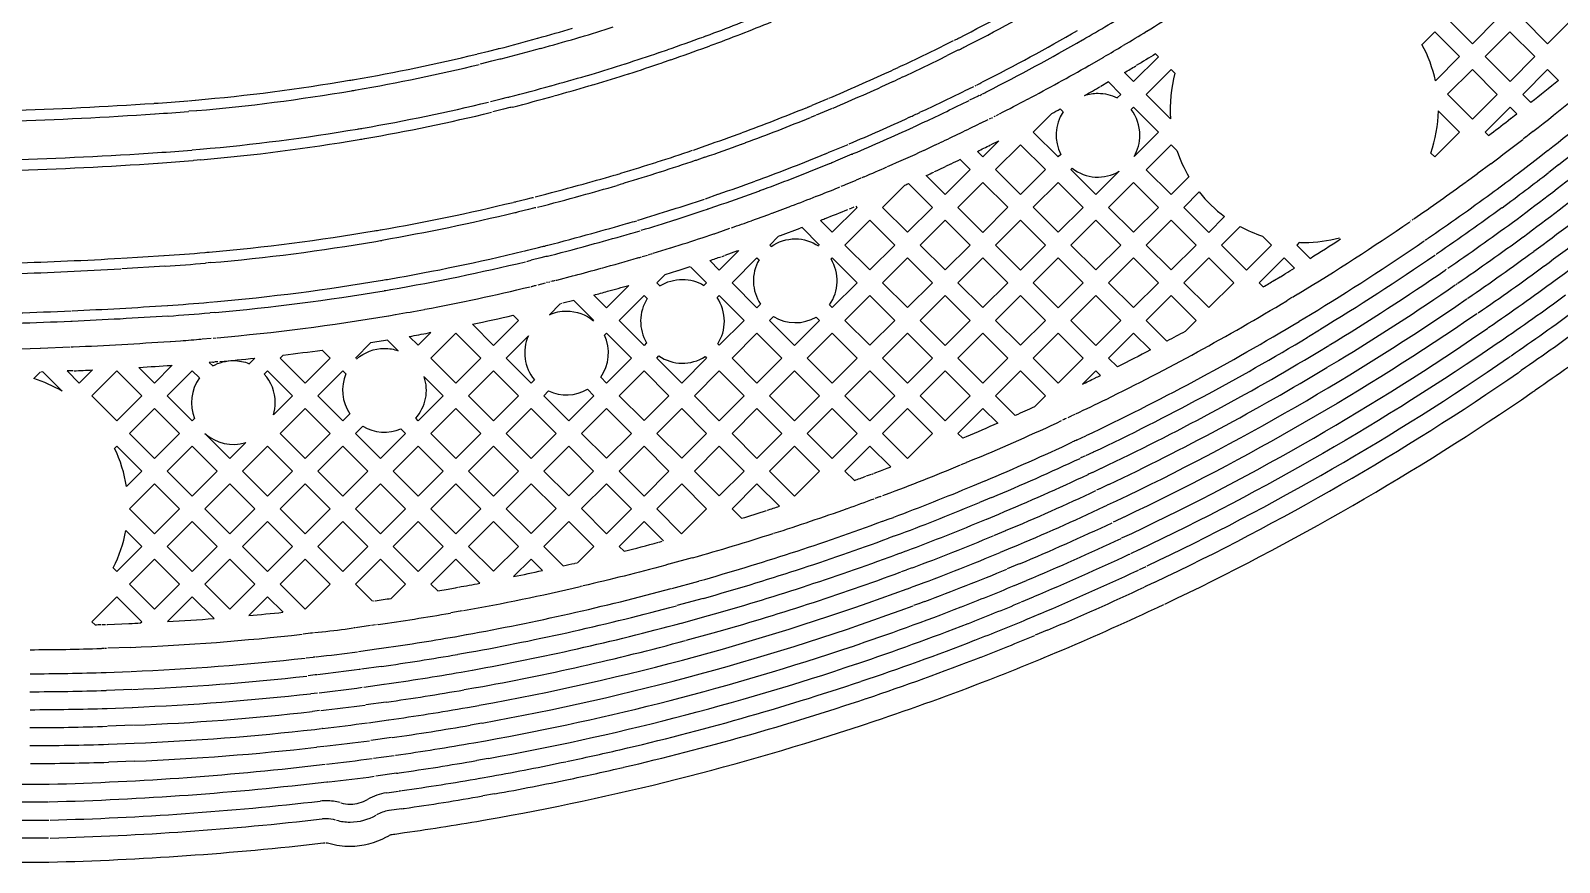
# Model space of a CAD drawing. Header units: millimetres. Extents: x 3175 to 3429, y -23 to 156.
# Drawn here: x 3329.61 to 3336.1, y 88.54 to 92.07 of the extents above; entities that cross this region are included whole.
import ezdxf

# ---------------------------------------------------------------- set-up
doc = ezdxf.new("R2010")
doc.units = ezdxf.units.MM
doc.header["$LTSCALE"] = 23.1
doc.layers.add('gbr-dxf_layer0', color=7, linetype='CONTINUOUS')
doc.layers.add('gbr-outline-dxf_layer1', color=2, linetype='CONTINUOUS')

msp = doc.modelspace()

# ---------------------------------------------------------------- linework, layer by layer
at = {"layer": 'gbr-dxf_layer0', "color": 5}
for p, q in [((3331.5083, 91.9659), (3331.557, 91.9781)), ((3332.2802, 91.9717), (3332.316, 91.9841)), ((3331.5688, 91.9347), (3331.5211, 91.9227)), ((3332.3299, 91.9413), (3332.2941, 91.9289)), ((3331.6101, 91.7753), (3331.6363, 91.782)), ((3330.2818, 91.7675), (3330.3112, 91.77)), ((3330.3161, 91.7253), (3330.2838, 91.7225)), ((3331.5647, 91.764), (3331.6092, 91.7751)), ((3331.6193, 91.7313), (3331.5747, 91.7201)), ((3330.2977, 91.5586), (3330.3312, 91.5616)), ((3330.3343, 91.5167), (3330.3034, 91.5139))]:
    msp.add_line(p, q, dxfattribs=at)
at = {"layer": 'gbr-dxf_layer0', "color": 6}
for p, q in [((3333.4848, 91.9999), (3333.5308, 92.0224)), ((3333.577, 91.8092), (3333.6168, 91.8285)), ((3332.9302, 91.7485), (3332.9982, 91.7766)), ((3333.0154, 91.735), (3332.9466, 91.7066)), ((3332.4265, 91.5584), (3332.4598, 91.5703)), ((3333.0127, 91.5532), (3333.0828, 91.5823)), ((3333.0991, 91.5403), (3333.0292, 91.5113)), ((3331.6737, 91.3395), (3331.7155, 91.3502)), ((3331.7166, 91.3504), (3331.737, 91.3555)), ((3332.4769, 91.3514), (3332.5302, 91.3704)), ((3331.7258, 91.3064), (3331.684, 91.2957)), ((3331.7276, 91.1345), (3331.7679, 91.1447)), ((3331.7688, 91.1449), (3331.7839, 91.1487)), ((3330, 91.0991), (3330.1774, 91.1101)), ((3330.3525, 91.1236), (3330.3606, 91.1242)), ((3330.3628, 91.0793), (3330.3552, 91.0786)), ((3330.3622, 91.1243), (3330.3683, 91.125)), ((3330.3747, 91.0804), (3330.3653, 91.0794)), ((3331.778, 91.1009), (3331.7378, 91.0907)), ((3330.1819, 91.0653), (3329.9991, 91.0539)), ((3330.3723, 90.9125), (3330.3878, 90.9139)), ((3330.3937, 90.8693), (3330.3749, 90.8675))]:
    msp.add_line(p, q, dxfattribs=at)
at = {"layer": 'gbr-dxf_layer0'}
for p, q in [((3334.1058, 91.917), (3334.1679, 91.9528)), ((3334.452, 91.6909), (3334.3483, 91.7946)), ((3333.6452, 91.6723), (3333.678, 91.6881)), ((3333.6915, 91.694), (3333.6962, 91.6967)), ((3333.7123, 91.7054), (3333.7224, 91.7107)), ((3335.8984, 91.6941), (3335.9117, 91.7044)), ((3333.4542, 91.5805), (3333.4718, 91.5888)), ((3333.721, 91.596), (3333.6883, 91.5803)), ((3335.9595, 91.6129), (3335.9493, 91.6047)), ((3335.9744, 91.6245), (3335.9597, 91.6131)), ((3335.9898, 91.6363), (3335.9749, 91.6248)), ((3333.4068, 91.5582), (3333.418, 91.5633)), ((3336.011, 91.5236), (3336.0528, 91.5561)), ((3333.4593, 91.4705), (3333.4481, 91.4653)), ((3333.517, 91.4978), (3333.4967, 91.4882)), ((3335.8111, 91.4997), (3335.754, 91.4572)), ((3336.0991, 91.4956), (3336.0574, 91.4631)), ((3333.0721, 91.412), (3333.1169, 91.4308)), ((3333.119, 91.4317), (3333.1385, 91.4398)), ((3335.753, 91.4564), (3335.708, 91.4237)), ((3332.6747, 91.2591), (3332.7418, 91.2832)), ((3332.7425, 91.2835), (3332.7501, 91.2863)), ((3332.7517, 91.2869), (3332.7597, 91.2898)), ((3332.7601, 91.2899), (3332.8399, 91.32)), ((3332.5272, 91.207), (3332.5809, 91.2261)), ((3332.8777, 91.2257), (3332.7949, 91.1944)), ((3335.4721, 91.2576), (3335.4709, 91.2566)), ((3332.2547, 91.1201), (3332.3294, 91.1433)), ((3332.3305, 91.1436), (3332.3821, 91.1597)), ((3332.2445, 91.117), (3332.2529, 91.1195)), ((3332.6137, 91.13), (3332.5601, 91.1109)), ((3332.4111, 91.0623), (3332.3596, 91.0462)), ((3334.8932, 91.0062), (3334.9173, 91.0204)), ((3334.9182, 91.0209), (3334.9391, 91.0335)), ((3331.7667, 90.9865), (3331.7974, 90.9943)), ((3331.8107, 90.9977), (3331.8162, 90.999)), ((3334.9924, 90.947), (3334.9693, 90.9331)), ((3331.8604, 90.905), (3331.8148, 90.8595)), ((3331.8662, 90.9065), (3331.8617, 90.9053)), ((3334.9674, 90.932), (3334.9456, 90.9191)), ((3334.9985, 90.8315), (3335.0455, 90.86)), ((3330.2056, 90.7462), (3330.2482, 90.7489)), ((3330.3406, 90.7565), (3330.3787, 90.7598)), ((3330.3867, 90.7604), (3330.4, 90.7615)), ((3331.3119, 90.7841), (3331.3027, 90.7823)), ((3331.6309, 90.6756), (3331.7252, 90.7698)), ((3335.0842, 90.7944), (3335.0372, 90.7659)), ((3329.5671, 90.7145), (3329.6521, 90.7177)), ((3329.6535, 90.7177), (3329.7796, 90.7229)), ((3335.0772, 90.701), (3335.1236, 90.7291)), ((3329.6532, 90.6161), (3329.6255, 90.5884)), ((3329.7864, 90.6215), (3329.7676, 90.6207)), ((3329.7924, 90.6215), (3329.7871, 90.6215)), ((3330.3859, 90.6584), (3330.3705, 90.6571)), ((3330.4071, 90.6601), (3330.394, 90.659)), ((3335.1642, 90.6645), (3335.1159, 90.6353)), ((3334.0305, 90.4297), (3334.0157, 90.4226)), ((3334.045, 90.4366), (3334.031, 90.43)), ((3334.056, 90.3288), (3334.0924, 90.3461)), ((3333.5834, 90.2316), (3333.5618, 90.2227)), ((3333.5963, 90.2368), (3333.5841, 90.2319)), ((3333.6237, 90.2482), (3333.5979, 90.2375)), ((3334.1242, 90.2768), (3334.0902, 90.2606)), ((3333.1616, 90.1752), (3333.1825, 90.1825)), ((3333.1846, 90.1834), (3333.1906, 90.1857)), ((3333.1931, 90.1867), (3333.2047, 90.1909)), ((3334.1205, 90.1906), (3334.1576, 90.208)), ((3333.2402, 90.0957), (3333.2286, 90.0915)), ((3333.6128, 90.1334), (3333.6634, 90.1543)), ((3334.1889, 90.1385), (3334.1517, 90.1211)), ((3333.6915, 90.0835), (3333.6409, 90.0625)), ((3334.1844, 90.0523), (3334.2224, 90.0697)), ((3333.2307, 89.9837), (3333.2528, 89.9914)), ((3333.2532, 89.9916), (3333.2751, 89.9997)), ((3333.6713, 89.9923), (3333.7222, 90.0135)), ((3334.2531, 89.9999), (3334.2152, 89.9826)), ((3333.277, 89.9192), (3333.2549, 89.9114)), ((3333.3033, 89.9289), (3333.2786, 89.9197)), ((3333.7505, 89.9428), (3333.6997, 89.9216)), ((3332.2812, 89.8948), (3332.2931, 89.898)), ((3333.283, 89.8403), (3333.3021, 89.8472)), ((3333.3039, 89.8479), (3333.33, 89.8573)), ((3333.73, 89.8513), (3333.7813, 89.8728)), ((3334.3176, 89.8615), (3334.2816, 89.8451)), ((3331.9231, 89.8049), (3331.9319, 89.8069)), ((3332.4205, 89.8275), (3332.3222, 89.8007)), ((3333.3296, 89.7761), (3333.3078, 89.7682)), ((3333.3547, 89.7852), (3333.3313, 89.7768)), ((3333.8097, 89.8021), (3333.7584, 89.7806)), ((3334.3193, 89.7783), (3334.3488, 89.7916)), ((3330.9915, 89.7166), (3331.0637, 89.6443)), ((3331.9555, 89.7081), (3331.9467, 89.7061)), ((3332.3339, 89.6982), (3332.4485, 89.7294)), ((3333.3555, 89.7043), (3333.3827, 89.7142)), ((3333.7886, 89.7104), (3333.8405, 89.7321)), ((3331.0683, 89.645), (3331.0712, 89.6455)), ((3331.3769, 89.6936), (3331.4156, 89.7007)), ((3331.4163, 89.7008), (3331.426, 89.7028)), ((3332.4674, 89.6556), (3332.3558, 89.6252)), ((3333.3355, 89.697), (3333.3539, 89.7037)), ((3333.4078, 89.6423), (3333.3833, 89.6333)), ((3333.869, 89.6614), (3333.8171, 89.6397)), ((3331.4354, 89.601), (3331.3967, 89.5939)), ((3331.4451, 89.603), (3331.4375, 89.6014)), ((3332.3748, 89.5511), (3332.4895, 89.5826)), ((3333.3814, 89.6326), (3333.3604, 89.625)), ((3333.8464, 89.569), (3333.8997, 89.5914)), ((3329.9155, 89.5448), (3329.9223, 89.545)), ((3329.9238, 89.545), (3329.9297, 89.5452)), ((3330.8478, 89.5131), (3330.8172, 89.5095)), ((3331.0548, 89.5404), (3330.9914, 89.5315)), ((3331.0761, 89.5435), (3331.0599, 89.5412)), ((3331.0832, 89.5445), (3331.0808, 89.5442)), ((3333.9282, 89.5207), (3333.8773, 89.4994)), ((3330.0345, 89.4478), (3329.9403, 89.4439)), ((3330.8002, 89.5078), (3330.7695, 89.504)), ((3331.4139, 89.4933), (3331.4609, 89.502)), ((3332.5086, 89.5088), (3332.3939, 89.4773)), ((3329.9262, 89.4434), (3329.915, 89.4432)), ((3329.9347, 89.4437), (3329.9289, 89.4435)), ((3330.7822, 89.4029), (3330.8122, 89.4066)), ((3331.0041, 89.4304), (3331.0907, 89.4426)), ((3331.4735, 89.4268), (3331.4265, 89.4181)), ((3329.9322, 89.3416), (3330.0366, 89.3457)), ((3330.8201, 89.3308), (3330.7902, 89.3271)), ((3331.1, 89.367), (3331.0169, 89.3552)), ((3331.4406, 89.3432), (3331.4861, 89.3515)), ((3330.0419, 89.2697), (3329.9339, 89.2654)), ((3330.8013, 89.2516), (3330.8307, 89.2552)), ((3331.0265, 89.2794), (3331.112, 89.2914)), ((3331.5018, 89.2769), (3331.4531, 89.268)), ((3329.9376, 89.1892), (3330.0427, 89.1933)), ((3331.1213, 89.2158), (3331.0358, 89.2038)), ((3331.4674, 89.1931), (3331.5155, 89.2018)), ((3330.8386, 89.1794), (3330.8094, 89.1758)), ((3331.0472, 89.1282), (3331.1314, 89.1402)), ((3331.5278, 89.1266), (3331.4797, 89.1179)), ((3330.0479, 89.1173), (3329.9392, 89.113)), ((3330.8192, 89.1001), (3330.8455, 89.1033)), ((3331.1442, 89.0651), (3331.0566, 89.0526)), ((3329.943, 89.0368), (3330.0511, 89.0411)), ((3330.8566, 89.0279), (3330.8269, 89.0243)), ((3331.4941, 89.043), (3331.5427, 89.0517)), ((3330.0527, 88.9649), (3329.9446, 88.9606)), ((3331.0681, 88.9771), (3331.1555, 88.9894)), ((3331.5549, 88.9765), (3331.5063, 88.9678)), ((3324.132, 88.8674), (3329.6901, 88.8674)), ((3331.1648, 88.9138), (3331.0774, 88.9015)), ((3331.5207, 88.8929), (3331.5697, 88.9016)), ((3331.124, 88.8308), (3331.1735, 88.8379)), ((3331.5816, 88.8263), (3331.5326, 88.8176)), ((3329.6887, 88.7912), (3324.1306, 88.7912)), ((3331.1865, 88.7628), (3331.1337, 88.7552)), ((3324.1319, 88.715), (3329.6901, 88.715)), ((3329.6887, 88.6388), (3324.1305, 88.6388))]:
    msp.add_line(p, q, dxfattribs=at)
at = {"layer": 'gbr-dxf_layer0', "linetype": 'Continuous'}
for points in [[(3363.9535, 99.3746, -0.006517), (3363.9534, 99.3704), (3363.9534, 92.7503, -0.014829), (3363.9537, 92.7399, -0.014825), (3363.9534, 92.7295), (3363.9534, 90.7114, -0.414217), (3363.1569, 89.9148), (3342.0403, 89.9148, 0.196007), (3340.1503, 89.1442, -0.196002), (3329.7356, 84.8983), (3324.2352, 84.8983, -0.196002), (3313.8204, 89.1442, 0.196006), (3311.9304, 89.9148), (3282.5642, 89.9148)], [(3334.2561, 91.8867), (3334.2944, 91.8485), (3334.4004, 91.9544), (3334.3885, 91.9663, -0.002666), (3334.3058, 91.9163)], [(3334.0872, 91.7898, -0.08125), (3334.1438, 91.7991, -0.119612), (3334.2253, 91.7793), (3334.2405, 91.7946), (3334.188, 91.8471), (3334.1556, 91.8284)], [(3334.3483, 91.7946), (3334.4543, 91.9005), (3334.4705, 91.8843, 0.085967), (3334.452, 91.6909)], [(3334.2972, 91.5314, 0.133358), (3334.3216, 91.6213, 0.166774), (3334.2841, 91.7304)], [(3335.787, 91.6348), (3335.8019, 91.6199, 0.002585), (3335.8854, 91.6837), (3335.8968, 91.6929)], [(3333.141, 91.4408, 0.009631), (3333.1454, 91.4426, -0.030326), (3333.1509, 91.4452, 0.002935), (3333.2479, 91.4869)], [(3333.4142, 91.4498), (3333.4951, 91.3689), (3333.6013, 91.4751), (3333.5588, 91.5176, -0.001278), (3333.5185, 91.4986)], [(3334.0287, 91.475), (3334.0346, 91.4809, 0.306932), (3334.2337, 91.4679)], [(3332.9492, 91.3624, 0.002787), (3333.0423, 91.3994, -0.030504), (3333.0478, 91.402)], [(3333.0536, 91.4044, -0.043858), (3333.0617, 91.4078, 0.002841), (3333.0713, 91.4117)], [(3335.8586, 91.3128, -0.007966), (3335.5848, 91.1192, 0.014724), (3335.5796, 91.1152)], [(3332.3831, 91.16, 0.004254), (3332.5121, 91.2022, -0.032257), (3332.5182, 91.2043, 0.017147), (3332.5267, 91.2068)], [(3332.7499, 91.1552), (3332.7561, 91.1489, -0.154617), (3332.8585, 91.1813, -0.14904), (3332.9577, 91.1511)], [(3335.1698, 91.185, -0.066884), (3335.0196, 91.1648, -0.009735), (3334.9977, 91.1653), (3334.9877, 91.1552)], [(3334.9877, 91.1552), (3335.0444, 91.0985, 0.003759), (3335.174, 91.1808)], [(3335.5317, 91.1747, -0.022082), (3335.5343, 91.1766, -0.010991), (3335.5409, 91.1815)], [(3335.5759, 91.1126, -0.023403), (3335.5732, 91.1105, -0.013802), (3335.085, 90.7949)], [(3331.843, 91.0056, -0.018186), (3331.8465, 91.0065), (3331.9189, 91.0254)], [(3332.2704, 90.9952), (3332.2841, 90.9815, -0.142879), (3332.3797, 91.0094, -0.135679), (3332.471, 90.9841), (3332.4821, 90.9952), (3332.4141, 91.0632)], [(3334.2873, 89.9314, 0.039983), (3335.7975, 90.8015, -0.047598), (3335.8031, 90.806, 0.007911), (3336.0847, 91.0056)], [(3334.8278, 90.9954), (3334.8455, 90.9776, 0.001368), (3334.892, 91.0054)], [(3335.1247, 90.7298, 0.013845), (3335.6179, 91.0487, -0.005437), (3335.6241, 91.0531)], [(3332.003, 90.9428, 0.001692), (3332.0614, 90.9589, 0.002762), (3332.1512, 90.9838)], [(3331.8148, 90.8595, -0.105619), (3331.8874, 90.875, -0.175292), (3332.0012, 90.8338)], [(3334.2227, 90.0698, 0.039855), (3335.7072, 90.9248, -0.008237), (3335.7127, 90.9289)], [(3335.7532, 90.864, -0.021145), (3335.7507, 90.8622, -0.039884), (3334.2545, 90.0006)], [(3336.2201, 90.8211, -0.007682), (3335.9411, 90.6231, -0.018214), (3335.93, 90.6149)], [(3329.7844, 90.7231), (3329.7934, 90.7231, 0.005405), (3330.2039, 90.7461)], [(3331.1725, 90.7068), (3331.1278, 90.7514, -0.002036), (3331.0554, 90.7396), (3330.9915, 90.6757)], [(3331.7252, 90.7698, 0.286125), (3331.7508, 90.5835), (3331.7369, 90.5696), (3331.6309, 90.6756)], [(3335.8474, 90.7438, -0.036943), (3335.843, 90.7404, -0.040069), (3334.3191, 89.8622)], [(3330.996, 90.6712, -0.184441), (3331.1145, 90.7165, -0.083203), (3331.1725, 90.7068)], [(3334.3662, 90.71, -0.003858), (3334.226, 90.638), (3334.1884, 90.6756)], [(3334.4277, 89.6319, 0.040089), (3335.9877, 90.5308, 0.014722), (3336.0015, 90.5409, 0.007609), (3336.2804, 90.7388)], [(3330.3705, 90.6571), (3330.3856, 90.642, -0.129024), (3330.4729, 90.6649, -0.097333), (3330.5402, 90.6517), (3330.5635, 90.675)], [(3330.6428, 90.4348, 0.074792), (3330.6507, 90.4871, 0.188156), (3330.6037, 90.6075)], [(3333.718, 90.399, -0.003565), (3333.5842, 90.3418), (3333.5694, 90.3356), (3333.5491, 90.356)], [(3333.0696, 90.196), (3333.1095, 90.1561, 0.001295), (3333.1575, 90.1737)], [(3332.59, 90.0364), (3332.6308, 89.9956, 0.00272), (3332.7364, 90.0288)], [(3333.223, 90.0893), (3333.2215, 90.0886, -0.031751), (3333.2155, 90.0864), (3333.1962, 90.0797)], [(3333.7822, 89.8731, 0.009864), (3334.1702, 90.0451, -0.017191), (3334.1833, 90.0518)], [(3334.2429, 89.9108, -0.038013), (3334.2479, 89.9135), (3334.287, 89.9313)], [(3331.7906, 89.8766), (3331.8736, 89.7936, 0.001246), (3331.9214, 89.8045)], [(3332.1105, 89.8765), (3332.1315, 89.8555, 0.003695), (3332.2775, 89.8937)], [(3334.2794, 89.8438, -0.032739), (3334.275, 89.8416, -0.010086), (3333.8699, 89.6618)], [(3331.0751, 89.646, 0.001703), (3331.1428, 89.6558), (3331.2035, 89.7166), (3331.0975, 89.8225), (3330.9915, 89.7166)], [(3332.3208, 89.8003), (3332.3115, 89.7978, -0.033476), (3332.3051, 89.7959, -0.008666), (3331.9573, 89.7085)], [(3331.3112, 89.7166), (3331.3405, 89.6873, 0.000949), (3331.3761, 89.6934)], [(3334.3817, 89.7229), (3334.3509, 89.709, -0.015123), (3334.3408, 89.7038)], [(3330.0304, 89.5493, 0.001243), (3330.0792, 89.5514), (3330.0845, 89.5567), (3329.9785, 89.6627), (3329.8726, 89.5568)], [(3333.9148, 89.4045), (3333.9687, 89.4271, 0.010107), (3334.384, 89.6115)], [(3329.8726, 89.5568), (3329.8855, 89.544, 0.000748), (3329.9123, 89.5448)], [(3329.9359, 89.5455, -0.015864), (3329.939, 89.5456), (3330.0288, 89.5492)], [(3330.8666, 88.6189, -0.073026), (3330.8785, 88.6171, 0.071172), (3330.9689, 88.6042, 0.125485), (3331.1231, 88.6436, 0.018871), (3331.1323, 88.6486, -0.098204), (3331.1475, 88.654, 0.019068), (3331.1579, 88.6557), (3331.2001, 88.6618, 0.007885), (3331.5501, 88.7172), (3331.6012, 88.7261, 0.036587), (3333.1932, 89.1345, 0.012244), (3333.6842, 89.3118, 0.005531), (3333.9146, 89.4045)], [(3331.0128, 89.3545, -0.035931), (3331.0075, 89.3538, -0.004248), (3330.8304, 89.3317)], [(3320.7335, 89.069, 0.01338), (3321.3129, 88.9036, 0.008369), (3321.6792, 88.8155, 0.056686), (3324.1285, 88.5369), (3329.6893, 88.5369)], [(3331.1606, 88.9901, -0.0222), (3331.1638, 88.9907, 0.007644), (3331.4931, 89.0429)], [(3330.8766, 88.8764, -0.009048), (3330.87, 88.8758, -0.022811), (3329.6911, 88.7912)], [(3329.6896, 88.5366, 0.022125), (3330.8557, 88.6179, 0.012255), (3330.8623, 88.6187)]]:
    msp.add_lwpolyline(points, format="xyb", dxfattribs=at)
for points in [[(3335.6272, 92.1143), (3335.7332, 92.2203), (3335.839, 92.1144), (3335.7331, 92.0084)], [(3335.9468, 92.1144), (3336.0528, 92.2204), (3336.1588, 92.1143), (3336.0528, 92.0084)], [(3335.7869, 91.9545), (3335.8929, 92.0605), (3335.999, 91.9545), (3335.893, 91.8485)], [(3335.6271, 91.7947), (3335.7331, 91.9006), (3335.8391, 91.7946), (3335.7331, 91.6887)], [(3333.7091, 91.4751), (3333.815, 91.581), (3333.9209, 91.475), (3333.815, 91.3691)], [(3333.549, 91.315), (3333.6552, 91.4212), (3333.7611, 91.3152), (3333.655, 91.209)], [(3333.8689, 91.3152), (3333.9748, 91.4211), (3334.0809, 91.315), (3333.9749, 91.2091)], [(3334.1886, 91.315), (3334.2945, 91.4209), (3334.4004, 91.315), (3334.2945, 91.2091)], [(3333.0696, 91.1552), (3333.1756, 91.2612), (3333.2815, 91.1553), (3333.1755, 91.0493)], [(3333.3893, 91.1553), (3333.4951, 91.2611), (3333.6011, 91.1552), (3333.4952, 91.0493)], [(3333.7088, 91.1552), (3333.815, 91.2613), (3333.9211, 91.1552), (3333.8149, 91.0491)], [(3334.0288, 91.1552), (3334.1347, 91.2612), (3334.2406, 91.1553), (3334.1347, 91.0493)], [(3334.3484, 91.1553), (3334.4543, 91.2611), (3334.5603, 91.1551), (3334.4544, 91.0493)], [(3333.2294, 90.9954), (3333.3354, 91.1014), (3333.4413, 90.9954), (3333.3353, 90.8895)], [(3333.5491, 90.9954), (3333.655, 91.1013), (3333.761, 90.9952), (3333.6552, 90.8894)], [(3333.8688, 90.9952), (3333.9749, 91.1014), (3334.0808, 90.9954), (3333.9747, 90.8893)], [(3334.1886, 90.9954), (3334.2945, 91.1014), (3334.4005, 90.9954), (3334.2946, 90.8894)], [(3334.5083, 90.9954), (3334.6141, 91.1012), (3334.72, 90.9954), (3334.6142, 90.8895)], [(3333.0695, 90.8355), (3333.1755, 90.9415), (3333.2814, 90.8356), (3333.1754, 90.7296)], [(3333.3892, 90.8356), (3333.4952, 90.9416), (3333.6013, 90.8355), (3333.4953, 90.7295)], [(3333.709, 90.8355), (3333.8149, 90.9413), (3333.9208, 90.8354), (3333.8149, 90.7296)], [(3334.0286, 90.8354), (3334.1347, 90.9415), (3334.2407, 90.8355), (3334.1346, 90.7294)], [(3331.3113, 90.6757), (3331.4171, 90.7816), (3331.5232, 90.6756), (3331.4173, 90.5697)], [(3332.5899, 90.6757), (3332.6958, 90.7815), (3332.8018, 90.6756), (3332.6959, 90.5697)], [(3332.9095, 90.6756), (3333.0156, 90.7816), (3333.1216, 90.6757), (3333.0155, 90.5696)], [(3333.2293, 90.6757), (3333.3353, 90.7817), (3333.4414, 90.6756), (3333.3354, 90.5696)], [(3333.5492, 90.6756), (3333.6552, 90.7816), (3333.7611, 90.6757), (3333.6551, 90.5697)], [(3333.8688, 90.6757), (3333.9747, 90.7815), (3334.0807, 90.6756), (3333.9748, 90.5697)], [(3329.8725, 90.5158), (3329.9785, 90.6218), (3330.0845, 90.5158), (3329.9785, 90.4098)], [(3331.4712, 90.5158), (3331.577, 90.6217), (3331.683, 90.5157), (3331.5771, 90.4099)], [(3332.1105, 90.5159), (3332.2164, 90.6217), (3332.3223, 90.5159), (3332.2164, 90.41)], [(3332.43, 90.5158), (3332.536, 90.6218), (3332.642, 90.5158), (3332.5361, 90.4098)], [(3332.7498, 90.5158), (3332.8557, 90.6217), (3332.9616, 90.5158), (3332.8557, 90.4099)], [(3333.0694, 90.5157), (3333.1754, 90.6218), (3333.2815, 90.5157), (3333.1755, 90.4096)], [(3333.3893, 90.5157), (3333.4953, 90.6217), (3333.6012, 90.5158), (3333.4952, 90.4098)], [(3330.0324, 90.3559), (3330.1384, 90.4619), (3330.2444, 90.3559), (3330.1384, 90.2499)], [(3330.6717, 90.3559), (3330.7778, 90.462), (3330.8838, 90.356), (3330.7778, 90.2499)], [(3331.3113, 90.3559), (3331.4173, 90.4619), (3331.5232, 90.356), (3331.4172, 90.25)], [(3331.631, 90.356), (3331.7369, 90.4618), (3331.8428, 90.3559), (3331.737, 90.25)], [(3331.9506, 90.3559), (3332.0567, 90.462), (3332.1625, 90.3561), (3332.0564, 90.2501)], [(3332.2703, 90.3561), (3332.3762, 90.462), (3332.4822, 90.3559), (3332.3763, 90.2501)], [(3332.5899, 90.3559), (3332.6959, 90.4619), (3332.8018, 90.356), (3332.6958, 90.25)], [(3332.9096, 90.356), (3333.0155, 90.4619), (3333.1216, 90.3558), (3333.0157, 90.2499)], [(3333.2293, 90.3558), (3333.3354, 90.4619), (3333.4413, 90.356), (3333.3352, 90.2499)], [(3330.1923, 90.1961), (3330.2983, 90.302), (3330.4042, 90.1962), (3330.2982, 90.0902)], [(3330.5119, 90.1962), (3330.6178, 90.3021), (3330.7239, 90.1961), (3330.618, 90.0901)], [(3330.8316, 90.1961), (3330.9377, 90.3021), (3331.0437, 90.1961), (3330.9377, 90.0901)], [(3331.1514, 90.1961), (3331.2574, 90.3021), (3331.3634, 90.1961), (3331.2574, 90.0901)], [(3331.4711, 90.1961), (3331.5771, 90.3021), (3331.6831, 90.1962), (3331.5771, 90.0902)], [(3331.7908, 90.1962), (3331.8967, 90.302), (3332.0025, 90.1962), (3331.8966, 90.0903)], [(3332.1103, 90.1962), (3332.2164, 90.3022), (3332.3224, 90.1962), (3332.2164, 90.0901)], [(3332.4302, 90.1962), (3332.5361, 90.3021), (3332.642, 90.1962), (3332.5361, 90.0903)], [(3332.7497, 90.1962), (3332.8557, 90.3021), (3332.9618, 90.196), (3332.8558, 90.09)], [(3330.0325, 90.0363), (3330.1384, 90.1422), (3330.2443, 90.0363), (3330.1384, 89.9304)], [(3330.3521, 90.0363), (3330.4581, 90.1423), (3330.5641, 90.0363), (3330.4581, 89.9303)], [(3330.6718, 90.0363), (3330.7778, 90.1422), (3330.8838, 90.0362), (3330.7778, 89.9302)], [(3330.9916, 90.0362), (3331.0976, 90.1422), (3331.2035, 90.0363), (3331.0975, 89.9303)], [(3331.3112, 90.0363), (3331.4172, 90.1422), (3331.5232, 90.0363), (3331.4172, 89.9303)], [(3331.631, 90.0363), (3331.737, 90.1423), (3331.8428, 90.0365), (3331.7368, 89.9305)], [(3331.9505, 90.0365), (3332.0564, 90.1423), (3332.1625, 90.0362), (3332.0566, 89.9304)], [(3332.2702, 90.0362), (3332.3763, 90.1423), (3332.4822, 90.0364), (3332.3761, 89.9303)], [(3330.1923, 89.8765), (3330.2982, 89.9824), (3330.4042, 89.8764), (3330.2983, 89.7705)], [(3330.512, 89.8764), (3330.618, 89.9824), (3330.724, 89.8764), (3330.618, 89.7704)], [(3330.8317, 89.8764), (3330.9377, 89.9823), (3331.0436, 89.8764), (3330.9376, 89.7705)], [(3331.1514, 89.8764), (3331.2574, 89.9824), (3331.3633, 89.8764), (3331.2574, 89.7704)], [(3331.4711, 89.8764), (3331.5771, 89.9824), (3331.6829, 89.8766), (3331.5769, 89.7706)], [(3330.0324, 89.7166), (3330.1384, 89.8226), (3330.2444, 89.7166), (3330.1384, 89.6106)], [(3330.3522, 89.7166), (3330.4581, 89.8225), (3330.5641, 89.7165), (3330.4582, 89.6106)], [(3330.6719, 89.7165), (3330.7778, 89.8225), (3330.8837, 89.7166), (3330.7777, 89.6106)]]:
    msp.add_lwpolyline(points, close=True, dxfattribs=at)
for points in [[(3335.5194, 92.0065), (3335.5733, 92.0604), (3335.6792, 91.9545), (3335.5765, 91.8518)], [(3334.2841, 91.7304), (3334.2944, 91.7407), (3334.4005, 91.6347), (3334.2972, 91.5314)], [(3335.5887, 91.7253), (3335.6792, 91.6348), (3335.5732, 91.5288), (3335.5566, 91.5454)], [(3335.9123, 91.7049), (3335.9216, 91.7121), (3335.893, 91.7407), (3335.787, 91.6348)], [(3333.6316, 91.5526), (3333.6552, 91.529), (3333.7233, 91.5971)], [(3334.2337, 91.4679), (3334.1347, 91.3689), (3334.0287, 91.475)], [(3332.9652, 91.2596), (3333.0157, 91.2091), (3333.1217, 91.315), (3333.1164, 91.3204)], [(3332.9618, 91.1552), (3332.8875, 91.2295), (3332.8798, 91.2265)], [(3332.793, 91.1938), (3332.7859, 91.1912), (3332.7499, 91.1552)], [(3332.4955, 91.0896), (3332.536, 91.0491), (3332.6186, 91.1317)], [(3334.9779, 91.0572), (3334.9338, 91.1014), (3334.8278, 90.9954)], [(3332.3582, 91.0458), (3332.3043, 91.0291), (3332.2704, 90.9952)], [(3332.1512, 90.9838), (3332.0566, 90.8893), (3332.003, 90.9428)], [(3332.0027, 90.8354), (3331.918, 90.9201), (3331.8715, 90.908)], [(3331.2197, 90.7672), (3331.2574, 90.7296), (3331.3119, 90.7841)], [(3334.1884, 90.6756), (3334.2945, 90.7817), (3334.3662, 90.71)], [(3329.7454, 90.5352), (3329.6641, 90.6165), (3329.6561, 90.6162)], [(3329.7676, 90.6207), (3329.8186, 90.5697), (3329.8741, 90.6252)], [(3330.0721, 90.636), (3330.1384, 90.5697), (3330.2136, 90.6449)], [(3330.6037, 90.6075), (3330.618, 90.6217), (3330.7239, 90.5159), (3330.6428, 90.4348)], [(3334.1542, 90.6021), (3334.1346, 90.6217), (3334.0775, 90.5646)], [(3331.2826, 90.5966), (3331.3634, 90.5158), (3331.2574, 90.4098), (3331.2471, 90.4202)], [(3333.5491, 90.356), (3333.6551, 90.4619), (3333.718, 90.399)], [(3330.5252, 90.3171), (3330.4581, 90.25), (3330.3523, 90.3561)], [(3329.9688, 90.2923), (3329.9785, 90.3021), (3330.0845, 90.1961), (3330.0189, 90.1304)], [(3333.264, 90.2134), (3333.1755, 90.3019), (3333.0696, 90.196)], [(3332.7916, 90.0466), (3332.6958, 90.1423), (3332.59, 90.0364)], [(3331.9335, 89.8073), (3332.0027, 89.8765), (3331.8966, 89.9826), (3331.7906, 89.8766)], [(3332.299, 89.8997), (3332.2164, 89.9824), (3332.1105, 89.8765)], [(3330.0165, 89.9445), (3330.0845, 89.8765), (3329.9785, 89.7705), (3329.963, 89.7859)], [(3331.5196, 89.7201), (3331.4172, 89.8225), (3331.3112, 89.7166)], [(3331.6621, 89.7481), (3331.7368, 89.8227), (3331.7854, 89.7741)], [(3330.1928, 89.5572), (3330.2983, 89.6628), (3330.3907, 89.5704)], [(3330.5381, 89.5827), (3330.618, 89.6626), (3330.6836, 89.597)], [(3334.3842, 89.6115), (3334.3962, 89.6176), (3334.4236, 89.6301)]]:
    msp.add_lwpolyline(points, dxfattribs=at)
at = {"layer": 'gbr-dxf_layer0', "color": 5, "linetype": 'Continuous'}
for points in [[(3331.5579, 91.9784), (3331.596, 91.9878, -0.063468), (3331.6016, 91.9887, 0.005242), (3331.7642, 92.0325)], [(3331.7772, 91.9894, -0.005396), (3331.6088, 91.9441, -0.057019), (3331.6038, 91.9434), (3331.5697, 91.9349)], [(3331.6566, 91.7403, -0.011462), (3331.6463, 91.7381), (3331.6202, 91.7315)]]:
    msp.add_lwpolyline(points, format="xyb", dxfattribs=at)
at = {"layer": 'gbr-dxf_layer0', "color": 6, "linetype": 'Continuous'}
for points in [[(3333.5532, 91.9831, -0.046987), (3333.5494, 91.9814), (3333.5039, 91.9591)], [(3332.4742, 91.5277), (3332.4402, 91.5155, -0.06914), (3332.4342, 91.5138, -0.005142), (3332.2844, 91.4644)], [(3332.2836, 91.4641, -0.004564), (3332.1315, 91.4171, -0.056189), (3332.1269, 91.4152, -0.004968), (3332.1021, 91.4082)], [(3332.1131, 91.4583, -0.053272), (3332.1176, 91.4599, 0.004621), (3332.2708, 91.5073)], [(3332.5445, 91.3278), (3332.4917, 91.3089, -0.060985), (3332.4865, 91.3074)], [(3331.6836, 91.2956, -0.003809), (3331.6744, 91.2931, -0.068854), (3331.6684, 91.2919, -0.016463), (3331.1046, 91.1751)], [(3331.7571, 91.3137, -0.004125), (3331.7469, 91.3116), (3331.7265, 91.3065)], [(3332.1883, 91.2597, -0.038777), (3332.1915, 91.2608, 0.004231), (3332.335, 91.3054)], [(3331.805, 91.1072, -0.003404), (3331.794, 91.1049), (3331.7789, 91.1011)], [(3330.1953, 90.8538, -0.005385), (3329.7886, 90.831, -0.05969), (3329.7833, 90.831, -0.003093), (3329.5501, 90.822)]]:
    msp.add_lwpolyline(points, format="xyb", dxfattribs=at)
at = {"layer": 'gbr-dxf_layer0', "linetype": 'Continuous'}
for points in [[(3335.9468, 91.7946), (3336.0528, 91.9006), (3336.0994, 91.854, -0.003692), (3335.982, 91.7595)], [(3333.8688, 91.6348), (3333.9474, 91.7134, 0.001163), (3333.9829, 91.7325), (3333.9957, 91.7197, 0.272087), (3333.9857, 91.5398), (3333.9748, 91.5289)], [(3334.3484, 91.4748), (3334.4543, 91.5808), (3334.4788, 91.5563, 0.054225), (3334.5297, 91.4442), (3334.4543, 91.3689)], [(3333.2295, 91.315), (3333.3238, 91.4093, 0.000621), (3333.3398, 91.4164), (3333.4412, 91.315), (3333.3354, 91.2091)], [(3334.5082, 91.315), (3334.5736, 91.3804, 0.066139), (3334.6813, 91.2762), (3334.6141, 91.209)], [(3334.668, 91.1551), (3334.7471, 91.2343, 0.045426), (3334.8418, 91.1933), (3334.8799, 91.1552), (3334.7739, 91.0492)], [(3332.5899, 90.9952), (3332.696, 91.1013), (3332.7047, 91.0926, 0.286599), (3332.7109, 90.9044), (3332.6958, 90.8893)], [(3333.0039, 90.9012, 0.298571), (3333.0104, 91.096), (3333.0157, 91.1013), (3333.1216, 90.9954), (3333.0156, 90.8894)], [(3332.1105, 90.8354), (3332.2165, 90.9414), (3332.2302, 90.9277, 0.285031), (3332.2272, 90.7402), (3332.2164, 90.7295)], [(3332.5265, 90.9319), (3332.536, 90.9413), (3332.6419, 90.8354), (3332.5361, 90.7296), (3332.5296, 90.736, 0.142876), (3332.5575, 90.8316, 0.150996)], [(3334.3484, 90.8355), (3334.4544, 90.9415), (3334.5603, 90.8356), (3334.5132, 90.7885, -0.002148), (3334.4367, 90.7473)], [(3331.4875, 90.819, 0.004872), (3331.6615, 90.8571), (3331.6831, 90.8355), (3331.577, 90.7294)], [(3332.7497, 90.8354), (3332.766, 90.8517, 0.274688), (3332.9476, 90.8497), (3332.9618, 90.8355), (3332.8557, 90.7294)], [(3332.0323, 90.5941, 0.271327), (3332.0482, 90.7731), (3332.0566, 90.7815), (3332.1625, 90.6756), (3332.0567, 90.5697)], [(3330.6719, 90.6756), (3330.6847, 90.6884, 0.004564), (3330.8501, 90.7093), (3330.8838, 90.6757), (3330.7778, 90.5697)], [(3332.2703, 90.6756), (3332.2794, 90.6847, 0.301336), (3332.4759, 90.682), (3332.4822, 90.6757), (3332.3762, 90.5697)], [(3330.1923, 90.5158), (3330.2981, 90.6217), (3330.3287, 90.5911, 0.258833), (3330.3083, 90.4198), (3330.2983, 90.4098)], [(3330.8317, 90.5159), (3330.9376, 90.6219), (3330.951, 90.6085, 0.254473), (3330.9671, 90.4393), (3330.9377, 90.4098)], [(3333.7089, 90.5158), (3333.8149, 90.6218), (3333.9209, 90.5158), (3333.8737, 90.4685, -0.002193), (3333.7927, 90.432)], [(3331.7908, 90.5157), (3331.8115, 90.5364, 0.245099), (3331.9758, 90.5429), (3332.0028, 90.5159), (3331.8967, 90.4098)], [(3330.9915, 90.356), (3331.0223, 90.3867, 0.241848), (3331.1843, 90.3752), (3331.2035, 90.3559), (3331.0976, 90.25)]]:
    msp.add_lwpolyline(points, format="xyb", close=True, dxfattribs=at)
at = {"layer": 'gbr-dxf_layer0', "color": 6, "linetype": 'Continuous'}
msp.add_lwpolyline([(3333.6393, 91.789), (3333.6355, 91.7875), (3333.5976, 91.7692)], dxfattribs=at)
at = {"layer": 'gbr-dxf_layer0', "color": 6}
for centre, radius, start, end in [((3329.6224, 99.7903), 8.6955, 296.89061, 299.84465), ((3329.6225, 99.7903), 8.7405, 296.8856, 299.85116), ((3329.6104, 99.7772), 8.947, 299.96183, 301.56121), ((3329.6208, 99.7891), 8.9071, 296.9197, 299.86658), ((3329.6463, 99.7558), 8.6538, 294.94698, 296.32606), ((3333.0489, 92.9727), 1.0656, 297.13707, 298.3031), ((3333.049, 92.9728), 1.1106, 297.0974, 298.26048), ((3329.6208, 99.7891), 8.9521, 296.91509, 299.86248), ((3329.6463, 99.7558), 8.6988, 294.94174, 296.32113), ((3329.6111, 99.7941), 8.7035, 292.9186, 294.75109), ((3329.611, 99.794), 8.7485, 292.92739, 294.74669), ((3332.8229, 92.8643), 1.0657, 293.97547, 296.29718), ((3332.823, 92.8643), 1.1107, 293.93124, 296.2558), ((3329.646, 99.7558), 8.8657, 294.96468, 296.31073), ((3333.2339, 92.5752), 0.8398, 297.55502, 298.02586), ((3333.0493, 92.9728), 1.2775, 297.0795, 298.16606), ((3333.234, 92.5753), 0.8848, 297.46607, 298.10509), ((3333.0493, 92.9728), 1.3225, 297.17326, 298.13609), ((3329.624, 99.7985), 8.7029, 290.22587, 292.14563), ((3332.7464, 92.1217), 0.4155, 292.56577, 293.83141), ((3332.6736, 92.3207), 0.6271, 292.68162, 294.02095), ((3332.8224, 92.864), 1.2776, 294.06343, 296.21755), ((3329.6461, 99.7558), 8.9107, 294.95947, 296.31799), ((3329.6242, 99.7985), 8.7479, 290.21908, 292.15286), ((3332.7464, 92.1217), 0.4605, 292.71527, 293.72368), ((3332.6736, 92.3207), 0.6721, 292.60872, 293.95518), ((3329.6117, 99.7943), 8.9153, 292.94943, 294.73712), ((3329.6116, 99.7942), 8.9603, 292.94555, 294.73289), ((3332.8223, 92.864), 1.3226, 294.03113, 296.18763), ((3329.614, 99.7949), 8.703, 289.09324, 290.17488), ((3332.05, 93.1822), 1.6559, 290.00032, 290.57117), ((3332.0504, 93.1823), 1.7009, 289.95812, 290.53149), ((3329.9496, 98.7962), 7.6496, 287.67035, 288.86263), ((3329.6141, 99.7949), 8.748, 289.08699, 290.16885), ((3329.6216, 99.7975), 8.9149, 290.24842, 292.17008), ((3332.7449, 92.121), 0.6273, 292.67843, 293.70197), ((3332.6789, 92.3233), 0.8393, 292.37049, 293.35919), ((3333.0921, 91.5618), 0.0225, 288.3054, 298.25563), ((3331.7564, 92.6847), 1.2775, 285.19363, 286.16853), ((3329.6216, 99.7975), 8.9599, 290.24309, 292.17847), ((3332.7447, 92.1209), 0.6723, 292.80387, 293.65367), ((3332.6791, 92.3234), 0.8843, 292.30052, 293.29626), ((3329.5861, 99.7877), 8.7027, 284.42412, 285.67731), ((3329.8316, 99.1777), 8.0495, 285.17643, 286.29366), ((3329.8318, 99.1778), 8.0945, 285.16834, 286.2861), ((3329.6214, 99.7976), 8.915, 289.04997, 290.12297), ((3332.0466, 93.1809), 1.8679, 290.12344, 290.67151), ((3329.6133, 99.7947), 8.7026, 279.8229, 283.60537), ((3331.502, 91.9431), 0.6275, 284.94412, 285.74628), ((3331.62, 91.972), 0.6274, 280.9375, 281.63054), ((3329.586, 99.7876), 8.7477, 284.41937, 285.67262), ((3329.9551, 98.798), 7.8616, 287.62825, 288.67686), ((3329.6215, 99.7976), 8.96, 289.04384, 290.11706), ((3332.0467, 93.1809), 1.9129, 290.09302, 290.64271), ((3329.9549, 98.798), 7.9066, 287.62348, 288.66416), ((3329.6165, 99.795), 8.7024, 274.97022, 279.62115), ((3330.746, 93.1511), 1.9632, 279.55536, 280.29406), ((3329.5856, 99.7874), 8.9144, 284.43362, 285.67561), ((3329.8326, 99.178), 8.2613, 285.17556, 286.27144), ((3329.8328, 99.178), 8.3063, 285.16761, 286.26388), ((3331.7571, 92.6847), 1.4892, 285.24452, 286.71917), ((3331.7571, 92.6847), 1.5342, 285.20783, 286.78017), ((3329.619, 99.797), 8.9604, 286.77227, 287.73079), ((3329.6165, 99.795), 8.7475, 274.98123, 279.61446), ((3330.7458, 93.151), 2.0082, 279.53221, 280.27097), ((3331.5057, 91.9441), 0.8394, 283.82822, 285.24118), ((3331.6182, 91.9717), 0.8395, 281.52226, 282.09508), ((3331.6456, 91.7604), 0.6274, 283.77622, 284.86277), ((3329.5856, 99.7874), 8.9594, 284.42779, 285.66991), ((3328.9384, 109.7411), 18.672, 271.85065, 273.24844), ((3329.6017, 99.7937), 8.7026, 273.8045, 274.94205), ((3329.6018, 99.7937), 8.7476, 273.81451, 274.93432), ((3329.6147, 99.7949), 8.9146, 279.81816, 283.55193), ((3329.6147, 99.7949), 8.9596, 279.81171, 283.54563), ((3331.5057, 91.9441), 0.8844, 283.92647, 285.18013), ((3331.6454, 91.7604), 0.6724, 283.92738, 284.80573), ((3328.9385, 109.7411), 18.717, 271.84681, 273.23657), ((3329.6165, 99.795), 8.9144, 274.97593, 279.61836), ((3330.7496, 93.1516), 2.1751, 279.45707, 280.1703), ((3329.6165, 99.795), 8.9594, 274.98681, 279.61223), ((3330.7499, 93.1517), 2.2201, 279.42289, 280.1377), ((3328.9372, 109.7408), 18.8838, 271.85885, 272.57278), ((3328.9352, 109.7406), 18.8838, 272.58788, 273.82007), ((3329.5932, 99.7929), 8.9144, 273.86672, 274.99857), ((3329.5931, 99.7929), 8.9594, 273.86064, 274.98955)]:
    msp.add_arc(centre, radius, start, end, dxfattribs=at)
at = {"layer": 'gbr-dxf_layer0'}
for centre, radius, start, end in [((3329.6172, 99.7879), 9.0604, 301.49975, 303.46266), ((3329.6106, 99.7772), 9.0547, 300.83967, 301.56468), ((3329.6027, 99.7725), 9.0548, 300.28043, 300.88702), ((3335.0196, 91.734), 0.5692, 11.93994, 28.59396), ((3329.6217, 99.7896), 9.0601, 297.78605, 299.66044), ((3329.6027, 99.7726), 9.1564, 300.54483, 300.89616), ((3329.6111, 99.7949), 10.3562, 308.02543, 310.4732), ((3329.6217, 99.7896), 9.1617, 299.17005, 299.65429), ((3329.6116, 99.7957), 10.4585, 308.01862, 310.46766), ((3329.6178, 99.7878), 9.0603, 296.96206, 297.80564), ((3335.0196, 91.734), 0.5692, 340.64737, 359.1196), ((3329.6092, 99.7936), 10.6108, 306.38561, 310.48654), ((3329.6116, 99.7957), 10.5347, 308.0152, 310.46511), ((3329.647, 99.7562), 9.0185, 295.10802, 296.30661), ((3333.7038, 91.6441), 0.0508, 109.20768, 115.70682), ((3333.7282, 91.6563), 0.0508, 114.89585, 121.17952), ((3329.6092, 99.7935), 10.687, 306.39088, 310.48409), ((3329.6168, 99.7994), 10.3564, 306.73889, 307.68562), ((3329.6071, 99.7917), 10.7632, 306.40255, 310.50212), ((3329.6189, 99.7974), 9.0682, 293.60215, 294.68298), ((3332.8213, 92.8635), 1.4306, 294.69661, 296.18398), ((3329.6471, 99.7562), 9.1201, 295.90564, 296.29856), ((3329.6051, 99.7904), 10.4583, 306.41575, 307.76983), ((3329.607, 99.7917), 10.8394, 306.39999, 310.49944), ((3329.6189, 99.7974), 9.1698, 294.4491, 294.67559), ((3332.8214, 92.8635), 1.5322, 294.64715, 296.14009), ((3329.6051, 99.7904), 10.5345, 306.42115, 307.7659), ((3329.6052, 99.7903), 10.9158, 306.41396, 310.47589), ((3329.6376, 99.8143), 10.3563, 304.37514, 305.87649), ((3329.6142, 99.7948), 9.0678, 290.85051, 291.56955), ((3329.6411, 99.8168), 10.4583, 304.35062, 306.16632), ((3329.6143, 99.7948), 9.1694, 291.43508, 291.56181), ((3329.6478, 99.808), 9.1694, 291.34239, 291.99594), ((3332.7506, 92.1234), 0.8819, 292.50137, 293.11439), ((3332.6936, 92.3292), 1.0938, 291.69336, 292.31099), ((3335.653, 91.0271), 0.2927, 125.85643, 126.94924), ((3329.6233, 99.7982), 9.068, 289.08514, 289.65104), ((3329.6112, 99.7952), 10.3561, 301.31316, 304.43588), ((3329.6338, 99.8116), 10.6108, 304.39969, 306.21555), ((3329.6122, 99.796), 10.4581, 301.30443, 304.4545), ((3329.6338, 99.8116), 10.687, 304.40212, 306.22085), ((3329.8337, 99.1784), 8.4144, 285.17661, 286.25282), ((3331.7497, 92.6828), 1.6423, 285.574, 286.1249), ((3331.7528, 92.6835), 1.6421, 286.11877, 286.93476), ((3332.1951, 91.238), 0.1304, 288.10554, 290.32467), ((3329.957, 98.7985), 8.1161, 288.22677, 288.58406), ((3332.4845, 91.3302), 0.232, 285.74543, 288.51082), ((3329.6305, 99.8092), 10.7635, 304.41793, 306.24455), ((3331.8471, 90.9543), 0.0508, 99.28678, 108.26122), ((3329.592, 99.7891), 9.0674, 284.8828, 285.62893), ((3329.6113, 99.7953), 10.2545, 301.30708, 301.55662), ((3329.6305, 99.8092), 10.8397, 304.42426, 306.24066), ((3329.6124, 99.7944), 9.0676, 280.63161, 283.52234), ((3331.7134, 91.1074), 0.1304, 280.62437, 283.33479), ((3331.498, 91.942), 0.9923, 284.34976, 285.30859), ((3331.8164, 90.9469), 0.0508, 101.18928, 106.38531), ((3331.8334, 90.951), 0.0508, 101.91867, 104.93093), ((3331.8387, 90.9522), 0.0508, 99.73997, 103.38424), ((3329.612, 99.7958), 10.6868, 301.30921, 304.47266), ((3335.8354, 90.7511), 0.2924, 124.89223, 126.28611), ((3329.6336, 99.8114), 10.9922, 304.43075, 306.22209), ((3329.6162, 99.7952), 9.0677, 279.81434, 280.59833), ((3329.6084, 99.7937), 10.3559, 296.18272, 301.01978), ((3329.6304, 99.8091), 11.0687, 304.4855, 306.2424), ((3329.6161, 99.795), 9.0674, 274.98341, 279.61886), ((3330.7503, 93.1518), 2.3282, 279.45613, 280.14154), ((3329.6122, 99.7957), 10.458, 295.37115, 300.99643), ((3329.5572, 99.7898), 9.0673, 274.37635, 274.93952), ((3329.616, 99.7952), 9.1693, 280.07296, 280.59028), ((3329.6122, 99.7957), 10.5342, 295.36598, 300.99209), ((3329.6098, 99.7947), 10.6107, 295.38268, 301.01145), ((3335.8224, 90.7726), 0.1147, 304.64895, 308.94424), ((3328.9347, 109.7406), 19.1384, 272.58036, 272.8137), ((3328.9349, 109.7406), 19.1384, 273.40661, 273.81742), ((3330.3724, 90.89), 0.232, 273.3505, 275.00371), ((3329.6162, 99.795), 9.1691, 274.99925, 275.93019), ((3329.6099, 99.7947), 10.6869, 295.37727, 301.00712), ((3329.6106, 99.7949), 11.0687, 295.36757, 304.54394), ((3329.6106, 99.7949), 11.1449, 295.36273, 304.54028), ((3329.4562, 90.0449), 0.5692, 59.45813, 72.69294), ((3331.1145, 90.5387), 0.1778, 318.20474, 19.01744), ((3329.6156, 99.7974), 10.2545, 295.79278, 296.12612), ((3329.6084, 99.7937), 10.2543, 296.17704, 296.31504), ((3329.6157, 99.7975), 10.3561, 295.35006, 296.1312), ((3334.2697, 89.8536), 0.6229, 114.73764, 116.43821), ((3330.4727, 90.4872), 0.178, 227.45126, 287.15631), ((3329.6164, 99.7978), 10.3564, 292.77234, 294.9774), ((3329.4562, 90.0449), 0.5692, 8.64115, 25.76439), ((3329.6144, 99.797), 10.4583, 292.78197, 295.01186), ((3334.2671, 89.8523), 0.5211, 113.96995, 116.29988), ((3329.6144, 99.797), 10.5345, 292.77625, 295.00657), ((3334.2671, 89.8523), 0.4449, 113.77851, 116.40707), ((3329.5971, 99.7895), 10.2541, 290.60118, 290.95272), ((3329.597, 99.7894), 10.3557, 290.6089, 292.5007), ((3329.6141, 99.7967), 10.6107, 292.78258, 295.0187), ((3334.2696, 89.8537), 0.3684, 113.9203, 117.09333), ((3329.5963, 99.7891), 10.4578, 290.6053, 292.57975), ((3329.6141, 99.7967), 10.6869, 292.77758, 295.02747), ((3334.2695, 89.8537), 0.2922, 114.08309, 116.80005), ((3329.6154, 99.7965), 10.2542, 287.73235, 288.04382), ((3329.6151, 99.7964), 10.3559, 287.72123, 289.5425), ((3329.6027, 99.7922), 10.356, 289.62156, 290.28973), ((3329.5964, 99.7892), 10.534, 290.6142, 292.57365), ((3329.6086, 99.7942), 10.4578, 285.76162, 290.25537), ((3329.5966, 99.7891), 10.6104, 290.60406, 292.57819), ((3329.6153, 99.7974), 10.8397, 292.77066, 295.04479), ((3334.2746, 89.856), 0.1399, 115.368, 118.64355), ((3329.4562, 90.0449), 0.5692, 332.93125, 349.84277), ((3329.6061, 99.7937), 10.356, 285.77972, 287.76114), ((3329.6086, 99.7942), 10.534, 285.75472, 290.2493), ((3329.5965, 99.7891), 10.6866, 290.59874, 292.57295), ((3329.6148, 99.797), 10.9161, 292.7803, 295.08036), ((3329.6101, 99.7947), 10.6104, 285.75114, 290.24491), ((3329.6031, 99.7919), 10.7631, 290.56218, 292.54101), ((3329.6133, 99.7955), 10.2541, 281.52553, 282.22941), ((3329.6031, 99.7919), 10.8393, 290.55637, 292.53549), ((3329.6136, 99.7965), 11.0686, 292.7873, 295.0972), ((3334.2596, 89.8765), 0.1146, 295.61947, 299.17048), ((3329.6131, 99.7955), 10.2541, 280.20219, 280.71493), ((3329.6133, 99.7955), 10.3557, 280.21746, 283.01613), ((3329.6102, 99.7947), 10.6866, 285.7443, 290.2389), ((3329.6046, 99.7922), 10.9156, 291.26967, 292.53411), ((3329.6068, 99.7942), 10.4579, 280.21964, 285.10531), ((3329.6102, 99.7949), 10.7631, 280.20285, 290.24286), ((3329.6136, 99.7965), 11.1448, 292.78176, 295.09201), ((3329.6105, 99.7952), 10.2545, 275.18974, 276.00665), ((3329.6293, 99.798), 10.3561, 278.09875, 279.81501), ((3329.6068, 99.7942), 10.5341, 280.21276, 285.11568), ((3329.6102, 99.7949), 10.8393, 280.19587, 290.23697), ((3329.8156, 99.2493), 10.3331, 288.51295, 291.26136), ((3329.6046, 99.7922), 10.9918, 291.27853, 292.52822), ((3329.6106, 99.7952), 10.2545, 273.25479, 274.36279), ((3329.6027, 99.7945), 10.3564, 276.91382, 277.64849), ((3331.0036, 89.3918), 0.1401, 96.21479, 98.05889), ((3329.6077, 99.7945), 10.6106, 280.2092, 285.11182), ((3329.8157, 99.2494), 10.4093, 288.50665, 291.27052), ((3329.6067, 99.7931), 11.0683, 291.26325, 292.51435), ((3329.6106, 99.7952), 10.3561, 272.35476, 276.39887), ((3330.835, 89.2174), 0.2925, 94.21764, 96.58899), ((3329.6302, 99.7983), 10.4582, 278.03462, 279.81585), ((3329.6077, 99.7945), 10.6868, 280.22027, 285.1054), ((3329.6105, 99.7949), 10.9156, 280.2023, 288.61862), ((3329.8178, 99.2501), 10.4857, 288.45922, 291.25832), ((3329.6068, 99.7932), 11.1445, 291.25662, 292.52193), ((3329.5898, 99.795), 10.3569, 270.11025, 271.78651), ((3329.6117, 99.7952), 10.4581, 272.34102, 276.39952), ((3330.8351, 89.2173), 0.1906, 94.58041, 96.46292), ((3329.6136, 99.7957), 10.4584, 276.64541, 277.61665), ((3329.6302, 99.7983), 10.5344, 278.02767, 279.80879), ((3329.8178, 99.2501), 10.5619, 288.45251, 291.25244), ((3329.5893, 99.7947), 10.4587, 270.11113, 271.8729), ((3329.6117, 99.7952), 10.5343, 272.35339, 276.39217), ((3330.8351, 89.2173), 0.1144, 93.92223, 96.8873), ((3329.6251, 99.7973), 10.6106, 278.06239, 279.84732), ((3329.6105, 99.7949), 10.9918, 280.19544, 288.61264), ((3329.5894, 99.7947), 10.5349, 270.1034, 271.86527), ((3329.6116, 99.7952), 10.6106, 272.34079, 276.43311), ((3329.6199, 99.7965), 10.6108, 276.58428, 277.58379), ((3329.625, 99.7972), 10.6868, 278.05629, 279.841), ((3329.6099, 99.7947), 11.0681, 283.07322, 288.58088), ((3329.5924, 99.7949), 10.6114, 270.09468, 271.85851), ((3329.6196, 99.7964), 10.687, 276.57761, 277.59672), ((3329.6266, 99.7975), 10.763, 278.0489, 279.8426), ((3329.6099, 99.7947), 11.1443, 283.06669, 288.57521), ((3329.6116, 99.7952), 10.6868, 272.35289, 276.42598), ((3329.6219, 99.7967), 10.7632, 276.56205, 277.58416), ((3329.5924, 99.7949), 10.6876, 270.08715, 271.85111), ((3329.6101, 99.7949), 10.7629, 272.3548, 276.4443), ((3330.8698, 88.8887), 0.216, 94.77341, 95.6764), ((3329.6267, 99.7975), 10.8392, 278.05969, 279.83541), ((3329.5954, 99.795), 10.7638, 270.07138, 271.84471), ((3329.6102, 99.7949), 10.8391, 272.34738, 276.43736), ((3329.6222, 99.7968), 10.8394, 276.55358, 277.57572), ((3329.6128, 99.7953), 11.068, 281.85503, 283.05208), ((3329.5954, 99.795), 10.84, 270.08373, 271.83751), ((3329.3529, 101.7485), 12.8855, 271.50102, 276.72736), ((3329.6114, 99.7955), 10.9158, 276.61114, 277.63944), ((3329.6216, 99.7968), 10.9918, 278.13328, 279.86536), ((3329.6111, 99.7949), 11.068, 280.19798, 281.85274), ((3329.6127, 99.7953), 11.1442, 281.8656, 283.04614), ((3329.6112, 99.7955), 10.992, 276.62324, 277.63357), ((3331.1421, 89.1033), 0.1909, 277.01909, 280.19762), ((3329.6194, 99.7965), 11.0681, 278.15234, 279.88515), ((3329.611, 99.7949), 11.1442, 280.19258, 281.86407), ((3330.8671, 88.5773), 0.2199, 90.02426, 96.19164), ((3330.8669, 88.5773), 0.2199, 74.4672, 89.58633), ((3330.969, 88.9266), 0.1439, 270.49405, 300.42546), ((3331.1534, 88.6128), 0.22, 97.95363, 120.23874), ((3331.1422, 89.1034), 0.2671, 277.33298, 279.59847), ((3329.6195, 99.7965), 11.1443, 278.14539, 279.87847), ((3329.3538, 101.7485), 13.0379, 271.49759, 276.55408), ((3330.969, 88.9266), 0.1439, 253.7297, 270.01506), ((3330.969, 88.9266), 0.2201, 269.99725, 300.16674), ((3331.1534, 88.6128), 0.1438, 98.42867, 120.47337), ((3331.1421, 89.1033), 0.3433, 277.72302, 279.3785), ((3329.3538, 101.7485), 13.1141, 271.4916, 276.54823), ((3330.8671, 88.5773), 0.1437, 90.52793, 96.57046), ((3330.8669, 88.5773), 0.1437, 73.71815, 89.98777), ((3330.969, 88.9266), 0.2201, 254.47488, 269.61485)]:
    msp.add_arc(centre, radius, start, end, dxfattribs=at)
at = {"layer": 'gbr-dxf_layer0', "color": 5}
for centre, radius, start, end in [((3329.6221, 99.7978), 8.2648, 290.23339, 292.17548), ((3329.8142, 99.1732), 7.4021, 285.28189, 286.47168), ((3329.6162, 99.7962), 8.1012, 286.70912, 287.74995), ((3332.057, 93.185), 1.2181, 289.68965, 290.27261), ((3329.622, 99.7977), 8.3098, 290.24331, 292.17039), ((3329.8141, 99.1732), 7.4471, 285.28939, 286.47898), ((3331.7584, 92.6855), 0.6749, 284.44205, 285.98525), ((3329.6131, 99.7947), 8.265, 289.09416, 290.19566), ((3329.6133, 99.7947), 8.31, 289.08709, 290.18909), ((3332.0573, 93.1851), 1.2631, 289.63341, 290.31987), ((3329.6106, 99.7942), 8.0552, 279.84086, 283.61415), ((3329.6105, 99.7942), 8.1002, 279.84726, 283.61309), ((3329.6151, 99.7958), 8.2655, 286.71237, 287.75753), ((3329.9499, 98.7968), 7.2119, 287.65726, 288.8456), ((3329.95, 98.7968), 7.2569, 287.66751, 288.83825), ((3329.6128, 99.7947), 8.055, 274.98133, 279.66606), ((3330.7737, 93.1559), 1.3159, 278.43713, 279.30873), ((3329.8115, 99.1725), 7.6116, 285.31495, 286.47749), ((3331.7545, 92.6845), 0.8393, 285.0113, 286.38759), ((3329.6153, 99.7959), 8.3105, 286.7051, 287.76592), ((3329.6128, 99.7947), 8.1, 274.98831, 279.67308), ((3330.7734, 93.1559), 1.3609, 278.48543, 279.36018), ((3331.603, 91.9684), 0.1894, 280.81377, 282.78209), ((3329.5962, 99.7902), 8.2644, 284.36027, 285.61653), ((3329.5963, 99.7902), 8.3094, 284.36995, 285.60988), ((3329.8114, 99.1725), 7.6566, 285.30884, 286.47153), ((3331.7545, 92.6845), 0.8843, 284.9502, 286.32806), ((3328.9362, 109.7411), 18.0246, 271.83993, 273.81414), ((3329.6, 99.7937), 8.0551, 273.8165, 274.84279), ((3329.6001, 99.7937), 8.1001, 273.823, 274.8294), ((3329.6132, 99.7947), 8.2646, 279.82876, 283.60005), ((3329.6132, 99.7947), 8.3096, 279.82203, 283.61059), ((3328.9362, 109.7411), 18.0696, 271.84322, 273.81732), ((3329.6145, 99.795), 8.2645, 274.9831, 279.65321), ((3329.6145, 99.795), 8.3095, 274.97572, 279.64653), ((3330.761, 93.1539), 1.5253, 279.07216, 279.89136), ((3330.761, 93.1539), 1.5703, 279.03482, 279.85636), ((3328.9379, 109.7411), 18.234, 271.84221, 273.81189), ((3329.6019, 99.7936), 8.2645, 273.81072, 274.81862), ((3328.9379, 109.7411), 18.279, 271.83876, 273.80851), ((3329.6019, 99.7936), 8.3095, 273.80306, 274.82983)]:
    msp.add_arc(centre, radius, start, end, dxfattribs=at)
at = {"layer": 'gbr-outline-dxf_layer1', "linetype": 'Continuous'}
msp.add_lwpolyline([(3280.3369, 90.7114), (3280.3369, 102.3113, -0.414215), (3281.3369, 103.3113), (3312.345, 103.3113, -0.202312), (3323.161, 98.7482, 0.202309), (3324.2355, 98.2948), (3329.7353, 98.2948, 0.202214), (3330.8094, 98.7478, -0.202322), (3341.6258, 103.3113), (3363.1569, 103.3113, -0.414215), (3364.1569, 102.3113), (3364.1569, 90.7114, -0.414215), (3363.1569, 89.7114), (3342.0404, 89.7114, 0.196009), (3340.2926, 88.9987, -0.196007), (3329.7353, 84.6949), (3324.2355, 84.6949, -0.196007), (3313.6782, 88.9987, 0.196013), (3311.9304, 89.7114), (3281.3369, 89.7114, -0.414215)], format="xyb", close=True, dxfattribs=at)

doc.saveas('drawing.dxf')
